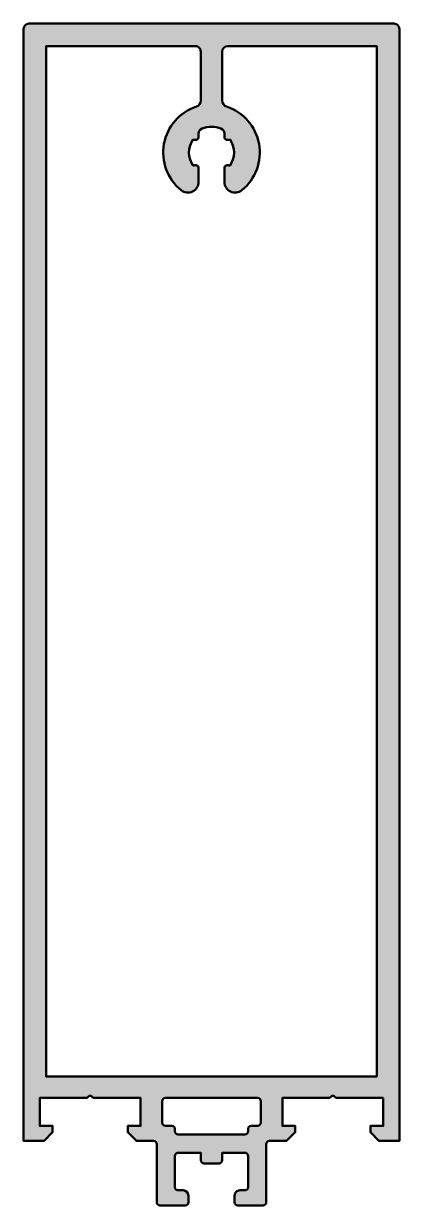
# Model space of a CAD drawing. Extents: x -18 to 18, y -6 to 104.
import ezdxf

# ---------------------------------------------------------------- set-up
doc = ezdxf.new("R2010")
doc.units = 0
doc.layers.add('0S-Alu contour', color=7, linetype='Continuous', lineweight=50)
doc.layers.add('0S-Alu hatch', color=252, linetype='Continuous', lineweight=25)

# ---------------------------------------------------------------- blocks, each defined once
blk = doc.blocks.new('434180__4D706950_9474_407B_864E_84DC46F362BF_')
at = {"layer": '0S-Alu hatch'}
h = blk.add_hatch(color=256, dxfattribs=at)
edge = h.paths.add_edge_path()
edge.add_line((16, 4), (11.55, 4))
edge.add_arc((11.3, 3.943749999999994), 0.2562499999999995, 12.6803834918211, 167.3196165081789)
edge.add_line((11.05, 4), (6.599999999999997, 4))
edge.add_line((6.599999999999997, 4), (6.599999999999997, 1.400000000000005))
edge.add_line((6.599999999999997, 1.400000000000005), (7.799999999999997, 1.400000000000005))
edge.add_line((7.799999999999997, 1.400000000000005), (7.799999999999997, 0.7999999999999972))
edge.add_line((7.799999999999997, 0.7999999999999972), (6.999999999999996, 0))
edge.add_line((6.999999999999996, 0), (5.399999999999996, 0))
edge.add_arc((5.399999999999995, -0.3000000000000114), 0.3000000000000114, 89.99999999999967, 180)
edge.add_line((5.099999999999983, -0.3000000000000114), (5.099999999999999, -5.700000000000002))
edge.add_ellipse((4.799999999999998, -5.699999999999985), major_axis=(-0.3000000000000007, 0), ratio=1, start_angle=90.00000000000028, end_angle=180, ccw=False)
edge.add_line((4.8, -5.999999999999985), (2.449999999999999, -6))
edge.add_ellipse((2.449999999999998, -5.699999999999989), major_axis=(-0.3000000000000104, 0), ratio=1, start_angle=0, end_angle=90.00000000000023, ccw=False)
edge.add_line((2.149999999999987, -5.699999999999988), (2.149999999999998, -5.099999999999994))
edge.add_ellipse((2.649999999999997, -5.099999999999993), major_axis=(-0.4999999999999992, 0), ratio=1, start_angle=269.9999999999999, end_angle=360, ccw=False)
edge.add_line((2.649999999999998, -4.599999999999994), (3.100000000000001, -4.599999999999994))
edge.add_arc((3.100000000000001, -4.299999999999982), 0.3000000000000114, 270, 360)
edge.add_line((3.400000000000012, -4.299999999999982), (3.4, -1.400000000000005))
edge.add_arc((3.099999999999994, -1.400000000000005), 0.300000000000006, 0, 90)
edge.add_line((3.099999999999994, -1.099999999999999), (1, -1.099999999999994))
edge.add_line((1, -1.099999999999994), (1, -1.799999999999997))
edge.add_ellipse((0.700000000000003, -1.799999999999982), major_axis=(-0.2999999999999971, 0), ratio=1, start_angle=90, end_angle=180, ccw=False)
edge.add_line((0.700000000000003, -2.09999999999998), (-0.6999999999999993, -2.099999999999994))
edge.add_ellipse((-0.7000000000000025, -1.799999999999982), major_axis=(-0.3000000000000114, 0), ratio=1, start_angle=0, end_angle=90.00000000000063, ccw=False)
edge.add_line((-1.000000000000014, -1.799999999999982), (-1, -1.099999999999994))
edge.add_line((-1, -1.099999999999994), (-3.100000000000001, -1.099999999999994))
edge.add_arc((-3.099999999999994, -1.400000000000005), 0.3000000000000114, 90.00000000000136, 180)
edge.add_line((-3.400000000000005, -1.400000000000005), (-3.399999999999998, -4.299999999999997))
edge.add_arc((-3.100000000000001, -4.299999999999982), 0.2999999999999971, 180, 270)
edge.add_line((-3.100000000000001, -4.59999999999998), (-2.649999999999998, -4.599999999999994))
edge.add_ellipse((-2.650000000000005, -5.099999999999994), major_axis=(-0.5, 0), ratio=1, start_angle=180, end_angle=269.99999999999926, ccw=False)
edge.add_line((-2.150000000000005, -5.099999999999994), (-2.149999999999998, -5.700000000000002))
edge.add_ellipse((-2.449999999999995, -5.699999999999988), major_axis=(-0.2999999999999971, 0), ratio=1, start_angle=90, end_angle=180, ccw=False)
edge.add_line((-2.449999999999995, -5.999999999999985), (-4.8, -6))
edge.add_ellipse((-4.800000000000004, -5.699999999999988), major_axis=(-0.3000000000000114, 0), ratio=1, start_angle=0, end_angle=90.00000000000068, ccw=False)
edge.add_line((-5.100000000000015, -5.699999999999988), (-5.099999999999997, -0.2999999999999971))
edge.add_arc((-5.399999999999998, -0.3000000000000114), 0.3000000000000007, 0, 90)
edge.add_line((-5.399999999999998, -1.07e-14), (-6.999999999999996, 0))
edge.add_line((-6.999999999999996, 0), (-7.799999999999997, 0.7999999999999972))
edge.add_line((-7.799999999999997, 0.7999999999999972), (-7.799999999999997, 1.400000000000005))
edge.add_line((-7.799999999999997, 1.400000000000005), (-6.599999999999997, 1.400000000000005))
edge.add_line((-6.599999999999997, 1.400000000000005), (-6.599999999999997, 4))
edge.add_line((-6.599999999999997, 4), (-11.05, 4))
edge.add_arc((-11.29999999999999, 3.943749999999994), 0.2562499999999978, 12.68038349182122, 167.3196165081787)
edge.add_line((-11.54999999999999, 4), (-16, 4))
edge.add_line((-16, 4), (-16, 1.400000000000005))
edge.add_line((-16, 1.400000000000005), (-14.79999999999999, 1.400000000000005))
edge.add_line((-14.79999999999999, 1.400000000000005), (-14.79999999999999, 0.7999999999999972))
edge.add_line((-14.79999999999999, 0.7999999999999972), (-15.6, 0))
edge.add_line((-15.6, 0), (-17.5, 0))
edge.add_line((-17.5, 0), (-17.5, 103.5))
edge.add_ellipse((-17, 103.5), major_axis=(-0.4999999999999965, 0), ratio=1, start_angle=269.9999999999996, end_angle=360, ccw=False)
edge.add_line((-17, 104), (17, 104))
edge.add_ellipse((17, 103.5), major_axis=(-0.5, 0), ratio=1, start_angle=180, end_angle=270.0000000000004, ccw=False)
edge.add_line((17.5, 103.5), (17.5, 0))
edge.add_line((17.5, 0), (15.6, 0))
edge.add_line((15.6, 0), (14.8, 0.7999999999999972))
edge.add_line((14.8, 0.7999999999999972), (14.8, 1.400000000000005))
edge.add_line((14.8, 1.400000000000005), (16, 1.400000000000005))
edge.add_line((16, 1.400000000000005), (16, 4))
edge = h.paths.add_edge_path()
edge.add_ellipse((-3.6e-15, 92), major_axis=(-4.499999999999995, 0), ratio=1, start_angle=-71.71611005959261, end_angle=51.05519640590421, ccw=False)
edge.add_arc((-1.600000000000004, 96.84252000512132), 0.6000000000000174, 288.2838899404076, 360)
edge.add_line((-0.9999999999999893, 96.84252000512132), (-1.000000000000007, 101.4))
edge.add_arc((-1.499999999999996, 101.4), 0.4999999999999894, 0, 90.0000000000004)
edge.add_line((-1.5, 101.9), (-15.39999999999999, 101.9))
edge.add_line((-15.39999999999999, 101.9), (-15.4, 6))
edge.add_line((-15.4, 6), (15.40000000000001, 6))
edge.add_line((15.40000000000001, 6), (15.39999999999999, 101.9))
edge.add_line((15.39999999999999, 101.9), (1.499999999999992, 101.9))
edge.add_arc((1.499999999999992, 101.4), 0.5, 90, 180)
edge.add_line((0.9999999999999893, 101.4), (1.000000000000007, 96.84252000512132))
edge.add_arc((1.600000000000006, 96.84252000512132), 0.5999999999999996, 180, 251.7161100595936)
edge.add_ellipse((0, 92.00000000000001), major_axis=(-4.499999999999999, 0), ratio=1, start_angle=128.9448035940955, end_angle=251.71611005959238, ccw=False)
edge.add_ellipse((2.199999999999993, 89.27786848223677), major_axis=(-0.9999999999999982, 0), ratio=1, start_angle=0, end_angle=128.9448035940956, ccw=False)
edge.add_line((1.199999999999995, 89.27786848223677), (1.200000000000005, 90.53030615433009))
edge.add_ellipse((1.500000000000042, 90.53030615433009), major_axis=(-0.3000000000000373, 0), ratio=1, start_angle=229.6807351609694, end_angle=360, ccw=False)
edge.add_arc((3.6e-15, 92.00000000000001), 2.099999999999991, 323.7767789191131, 396.2232210808884)
edge.add_ellipse((1.499999999999996, 93.46969384566992), major_axis=(-0.3000000000000007, 0), ratio=1, start_angle=0, end_angle=130.3192648390393, ccw=False)
edge.add_line((1.199999999999995, 93.46969384566992), (1.199999999999999, 93.76635217326557))
edge.add_arc((0.6999999999999993, 93.76635217326557), 0.5, 0, 68.38172757784082)
edge.add_arc((2.49e-14, 92.00000000000001), 2.399999999999999, 68.38172757784224, 111.6182724221587)
edge.add_arc((-0.6999999999999922, 93.76635217326557), 0.4999999999999898, 111.6182724221592, 180)
edge.add_line((-1.199999999999981, 93.76635217326557), (-1.199999999999998, 93.46969384566992))
edge.add_ellipse((-1.5, 93.46969384566992), major_axis=(-0.3000000000000014, 0), ratio=1, start_angle=49.68073516096081, end_angle=180, ccw=False)
edge.add_arc((0, 92), 2.100000000000002, 143.7767789191113, 216.2232210808882)
edge.add_ellipse((-1.500000000000007, 90.53030615433009), major_axis=(-0.3000000000000007, 0), ratio=1, start_angle=180, end_angle=310.31926483903925, ccw=False)
edge.add_line((-1.200000000000002, 90.53030615433009), (-1.200000000000004, 89.27786848223677))
edge.add_ellipse((-2.200000000000006, 89.27786848223677), major_axis=(-1.000000000000001, 0), ratio=1, start_angle=51.055196405904326, end_angle=180, ccw=False)
edge = h.paths.add_edge_path()
edge.add_arc((4.299999999999997, 3.699999999999988), 0.2999999999999989, 0, 90)
edge.add_line((4.299999999999997, 3.999999999999987), (-4.299999999999997, 4))
edge.add_arc((-4.299999999999997, 3.699999999999988), 0.3000000000000114, 90, 180)
edge.add_line((-4.600000000000008, 3.699999999999988), (-4.599999999999997, 1.700000000000002))
edge.add_arc((-4.299999999999997, 1.700000000000017), 0.3000000000000007, 180, 270)
edge.add_line((-4.299999999999997, 1.400000000000016), (-3.699999999999999, 1.400000000000005))
edge.add_ellipse((-3.699999999999995, 1.099999999999994), major_axis=(-0.3000000000000114, 0), ratio=1, start_angle=180, end_angle=270.0000000000007, ccw=False)
edge.add_line((-3.399999999999984, 1.099999999999994), (-3.399999999999998, 0.9000000000000056))
edge.add_arc((-3.099999999999994, 0.9000000000000056), 0.3000000000000043, 180, 270)
edge.add_line((-3.099999999999994, 0.6000000000000015), (3.100000000000001, 0.5999999999999944))
edge.add_arc((3.099999999999994, 0.9000000000000056), 0.3000000000000114, 270.0000000000013, 360)
edge.add_line((3.400000000000005, 0.9000000000000056), (3.399999999999998, 1.100000000000008))
edge.add_ellipse((3.699999999999997, 1.099999999999994), major_axis=(-0.2999999999999971, 0), ratio=1, start_angle=270, end_angle=360, ccw=False)
edge.add_line((3.699999999999997, 1.399999999999991), (4.299999999999991, 1.400000000000005))
edge.add_arc((4.299999999999993, 1.700000000000017), 0.3000000000000114, 269.9999999999997, 360)
edge.add_line((4.600000000000004, 1.700000000000017), (4.599999999999996, 3.699999999999988))
at = {"layer": '0S-Alu contour', "color": 7}
for points in [[(-11.54999999999999, 4), (-16, 4), (-16, 1.400000000000005), (-14.79999999999999, 1.400000000000005), (-14.79999999999999, 0.7999999999999972), (-15.6, 0), (-17.5, 0), (-17.5, 103.5)], [(-17, 104), (17, 104)], [(17.5, 103.5), (17.5, 0), (15.6, 0), (14.8, 0.7999999999999972), (14.8, 1.400000000000005), (16, 1.400000000000005), (16, 4)], [(-1.5, 101.9), (-15.39999999999999, 101.9), (-15.4, 6), (15.40000000000001, 6), (15.39999999999999, 101.9), (1.499999999999992, 101.9)], [(-0.9999999999999893, 96.84252000512132), (-1.000000000000007, 101.4)], [(0.9999999999999893, 101.4), (1.000000000000007, 96.84252000512132)], [(-1.199999999999981, 93.76635217326557), (-1.199999999999998, 93.46969384566992)], [(1.199999999999995, 93.46969384566992), (1.199999999999999, 93.76635217326557)], [(-1.200000000000002, 90.53030615433009), (-1.200000000000004, 89.27786848223677)], [(1.199999999999995, 89.27786848223677), (1.200000000000005, 90.53030615433009)], [(-5.399999999999998, -1.07e-14), (-6.999999999999996, 0), (-7.799999999999997, 0.7999999999999972), (-7.799999999999997, 1.400000000000005), (-6.599999999999997, 1.400000000000005), (-6.599999999999997, 4), (-11.05, 4)], [(-4.600000000000008, 3.699999999999988), (-4.599999999999997, 1.700000000000002)], [(4.299999999999997, 3.999999999999987), (-4.299999999999997, 4)], [(4.600000000000004, 1.700000000000017), (4.599999999999996, 3.699999999999988)], [(11.05, 4), (6.599999999999997, 4), (6.599999999999997, 1.400000000000005), (7.799999999999997, 1.400000000000005), (7.799999999999997, 0.7999999999999972), (6.999999999999996, 0), (5.399999999999996, 0)], [(16, 4), (11.55, 4)], [(-4.299999999999997, 1.400000000000016), (-3.699999999999999, 1.400000000000005)], [(3.699999999999997, 1.399999999999991), (4.299999999999991, 1.400000000000005)], [(-3.399999999999984, 1.099999999999994), (-3.399999999999998, 0.9000000000000056)], [(-3.099999999999994, 0.6000000000000015), (3.100000000000001, 0.5999999999999944)], [(3.400000000000005, 0.9000000000000056), (3.399999999999998, 1.100000000000008)], [(-5.100000000000015, -5.699999999999988), (-5.099999999999997, -0.2999999999999971)], [(-1.000000000000014, -1.799999999999982), (-1, -1.099999999999994), (-3.100000000000001, -1.099999999999994)], [(3.099999999999994, -1.099999999999999), (1, -1.099999999999994), (1, -1.799999999999997)], [(5.099999999999983, -0.3000000000000114), (5.099999999999999, -5.700000000000002)], [(-3.400000000000005, -1.400000000000005), (-3.399999999999998, -4.299999999999997)], [(0.700000000000003, -2.09999999999998), (-0.6999999999999993, -2.099999999999994)], [(3.400000000000012, -4.299999999999982), (3.4, -1.400000000000005)], [(-3.100000000000001, -4.59999999999998), (-2.649999999999998, -4.599999999999994)], [(-2.150000000000005, -5.099999999999994), (-2.149999999999998, -5.700000000000002)], [(2.149999999999987, -5.699999999999988), (2.149999999999998, -5.099999999999994)], [(2.649999999999998, -4.599999999999994), (3.100000000000001, -4.599999999999994)], [(-2.449999999999995, -5.999999999999985), (-4.8, -6)], [(4.8, -5.999999999999985), (2.449999999999999, -6)]]:
    blk.add_lwpolyline(points, dxfattribs=at)
at = {"layer": '0S-Alu contour', "color": 7, "extrusion": (0, 0, -1)}
for centre, radius, start, end in [((17, 103.5), 0.4999999999999965, 0, 90.0000000000004), ((-17, 103.5), 0.5, 89.99999999999959, 180), ((3.6e-15, 92), 4.499999999999995, 308.9448035940958, 71.71611005959268), ((0, 92.00000000000001), 4.499999999999999, 108.2838899404076, 231.0551964059045), ((1.5, 93.46969384566992), 0.3000000000000015, 180, 310.3192648390393), ((-1.499999999999996, 93.46969384566992), 0.3000000000000007, 229.6807351609607, 0), ((1.500000000000007, 90.53030615433009), 0.3000000000000007, 49.68073516096075, 180), ((-1.500000000000042, 90.53030615433009), 0.3000000000000373, 0, 130.3192648390306), ((2.200000000000006, 89.27786848223677), 1.000000000000001, 180, 308.9448035940957), ((-2.199999999999993, 89.27786848223677), 0.9999999999999982, 231.0551964059044, 0), ((3.699999999999995, 1.099999999999994), 0.3000000000000114, 89.99999999999935, 180), ((-3.699999999999997, 1.099999999999994), 0.2999999999999971, 0, 90), ((0.7000000000000025, -1.799999999999982), 0.3000000000000114, 269.9999999999994, 0), ((-0.700000000000003, -1.799999999999982), 0.2999999999999971, 180, 270), ((2.650000000000005, -5.099999999999994), 0.5, 90.00000000000075, 180), ((-2.649999999999997, -5.099999999999993), 0.4999999999999992, 0, 90.0000000000001), ((4.800000000000004, -5.699999999999988), 0.3000000000000114, 269.9999999999993, 0), ((2.449999999999995, -5.699999999999988), 0.2999999999999971, 180, 270), ((-2.449999999999998, -5.699999999999989), 0.3000000000000105, 269.9999999999998, 0), ((-4.799999999999998, -5.699999999999985), 0.3000000000000007, 180, 269.9999999999997)]:
    blk.add_arc(centre, radius, start, end, dxfattribs=at)
at = {"layer": '0S-Alu contour', "color": 7}
for centre, radius, start, end in [((-1.499999999999996, 101.4), 0.4999999999999894, 0, 90.0000000000004), ((1.499999999999992, 101.4), 0.5, 90, 180), ((-1.600000000000004, 96.84252000512132), 0.6000000000000174, 288.2838899404076, 0), ((1.600000000000006, 96.84252000512132), 0.5999999999999996, 180, 251.7161100595936), ((-0.6999999999999922, 93.76635217326557), 0.4999999999999898, 111.6182724221592, 180), ((2.49e-14, 92.00000000000001), 2.399999999999999, 68.38172757784224, 111.6182724221587), ((0.6999999999999993, 93.76635217326557), 0.5, 0, 68.38172757784082), ((0, 92), 2.100000000000002, 143.7767789191113, 216.2232210808882), ((3.6e-15, 92.00000000000001), 2.099999999999991, 323.7767789191131, 36.22322108088845), ((-11.29999999999999, 3.943749999999994), 0.2562499999999978, 12.68038349182122, 167.3196165081787), ((-4.299999999999997, 3.699999999999988), 0.3000000000000114, 90, 180), ((4.299999999999997, 3.699999999999988), 0.2999999999999989, 0, 90), ((11.3, 3.943749999999994), 0.2562499999999995, 12.6803834918211, 167.3196165081789), ((-4.299999999999997, 1.700000000000017), 0.3000000000000007, 180, 270), ((4.299999999999993, 1.700000000000017), 0.3000000000000114, 269.9999999999997, 0), ((-3.099999999999994, 0.9000000000000056), 0.3000000000000043, 180, 270), ((3.099999999999994, 0.9000000000000056), 0.3000000000000114, 270.0000000000013, 0), ((5.399999999999995, -0.3000000000000114), 0.3000000000000114, 89.99999999999967, 180), ((-5.399999999999998, -0.3000000000000114), 0.3000000000000007, 0, 90), ((-3.099999999999994, -1.400000000000005), 0.3000000000000114, 90.00000000000136, 180), ((3.099999999999994, -1.400000000000005), 0.300000000000006, 0, 90), ((-3.100000000000001, -4.299999999999982), 0.2999999999999971, 180, 270), ((3.100000000000001, -4.299999999999982), 0.3000000000000114, 270, 0)]:
    blk.add_arc(centre, radius, start, end, dxfattribs=at)
blk = doc.blocks.new('434180__7D2F09C7_0B2B_4153_85A5_BD83BD27759E_')
at = {"layer": '0S-Alu contour', "color": 7}
blk.add_blockref('434180__4D706950_9474_407B_864E_84DC46F362BF_', (0, 0), dxfattribs=at)

msp = doc.modelspace()

# ---------------------------------------------------------------- block references
at = {"layer": '0S-Alu contour', "color": 7}
msp.add_blockref('434180__7D2F09C7_0B2B_4153_85A5_BD83BD27759E_', (0, 0), dxfattribs=at)

doc.saveas('drawing.dxf')
